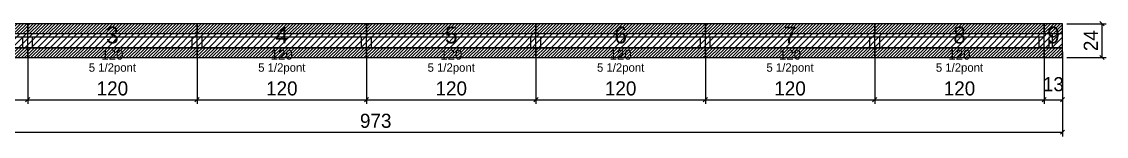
# Model space of a CAD drawing. Extents: x -69 to 3070, y -6529 to 1250.
# Drawn here: x 1451 to 2219, y -5179 to -5098 of the extents above; entities that cross this region are included whole.
import ezdxf
from ezdxf.enums import TextEntityAlignment as Align

# ---------------------------------------------------------------- set-up
doc = ezdxf.new("R2010")
doc.units = 0
for name, color, linetype in [('5', 5, 'Continuous'), ('COTA', 241, 'Continuous'), ('Painéis', 200, 'Continuous'), ('Reaproveitamento', 251, 'Continuous'), ('SARR_2.2x7', 40, 'Continuous'), ('SARR_3.5x7', 81, 'Continuous'), ('SCO-___-LAJ', 224, 'Continuous'), ('texto', 7, 'Continuous')]:
    doc.layers.add(name, color=color, linetype=linetype)
doc.dimstyles.new('PAINEL', dxfattribs={"dimtxt": 10, "dimasz": 3, "dimexe": 3, "dimexo": 3, "dimgap": 3, "dimtad": 1, "dimblk": 'OBLIQUE', "dimblk1": 'OBLIQUE', "dimcen": 2.5, "dimclrd": 4, "dimclre": 4, "dimclrt": 240, "dimazin": 3, "dimtfac": 1, "dimtmove": 0, "dimatfit": 3})

# ---------------------------------------------------------------- blocks, each defined once
blk = doc.blocks.new('_OBLIQUE')
at = {"color": 0, "linetype": 'BYBLOCK'}
blk.add_line((-0.5, -0.5), (0.5, 0.5), dxfattribs=at)

msp = doc.modelspace()

# ---------------------------------------------------------------- hatches: boundary and pattern name
at = {"layer": 'COTA'}
h = msp.add_hatch(dxfattribs=at)
h.set_pattern_fill('ANSI31', scale=0.5)
h.paths.add_polyline_path([(1335, -5106), (1455, -5106), (1455, -5099), (1335, -5099)])
h = msp.add_hatch(dxfattribs=at)
h.set_pattern_fill('ANSI31', scale=0.5)
h.paths.add_polyline_path([(1455, -5106), (1575, -5106), (1575, -5099), (1455, -5099)])
h = msp.add_hatch(dxfattribs=at)
h.set_pattern_fill('ANSI31', scale=0.5)
h.paths.add_polyline_path([(1575, -5106), (1695, -5106), (1695, -5099), (1575, -5099)])
h = msp.add_hatch(dxfattribs=at)
h.set_pattern_fill('ANSI31', scale=0.5)
h.paths.add_polyline_path([(1695, -5106), (1815, -5106), (1815, -5099), (1695, -5099)])
h = msp.add_hatch(dxfattribs=at)
h.set_pattern_fill('ANSI31', scale=0.5)
h.paths.add_polyline_path([(1815, -5106), (1935, -5106), (1935, -5099), (1815, -5099)])
h = msp.add_hatch(dxfattribs=at)
h.set_pattern_fill('ANSI31', scale=0.5)
h.paths.add_polyline_path([(1935, -5106), (2055, -5106), (2055, -5099), (1935, -5099)])
h = msp.add_hatch(dxfattribs=at)
h.set_pattern_fill('ANSI31', scale=0.5)
h.paths.add_polyline_path([(2055, -5106), (2175, -5106), (2175, -5099), (2055, -5099)])
h = msp.add_hatch(dxfattribs=at)
h.set_pattern_fill('ANSI31', scale=0.5)
h.paths.add_polyline_path([(2175, -5106), (2188, -5106), (2188, -5099), (2175, -5099)])
h = msp.add_hatch(dxfattribs=at)
h.set_pattern_fill('ANSI31', scale=0.5)
h.paths.add_polyline_path([(1335, -5123), (1455, -5123), (1455, -5116), (1335, -5116)])
h = msp.add_hatch(dxfattribs=at)
h.set_pattern_fill('ANSI31', scale=0.5)
h.paths.add_polyline_path([(1455, -5123), (1575, -5123), (1575, -5116), (1455, -5116)])
h = msp.add_hatch(dxfattribs=at)
h.set_pattern_fill('ANSI31', scale=0.5)
h.paths.add_polyline_path([(1575, -5123), (1695, -5123), (1695, -5116), (1575, -5116)])
h = msp.add_hatch(dxfattribs=at)
h.set_pattern_fill('ANSI31', scale=0.5)
h.paths.add_polyline_path([(1695, -5123), (1815, -5123), (1815, -5116), (1695, -5116)])
h = msp.add_hatch(dxfattribs=at)
h.set_pattern_fill('ANSI31', scale=0.5)
h.paths.add_polyline_path([(1815, -5123), (1935, -5123), (1935, -5116), (1815, -5116)])
h = msp.add_hatch(dxfattribs=at)
h.set_pattern_fill('ANSI31', scale=0.5)
h.paths.add_polyline_path([(1935, -5123), (2055, -5123), (2055, -5116), (1935, -5116)])
h = msp.add_hatch(dxfattribs=at)
h.set_pattern_fill('ANSI31', scale=0.5)
h.paths.add_polyline_path([(2055, -5123), (2175, -5123), (2175, -5116), (2055, -5116)])
h = msp.add_hatch(dxfattribs=at)
h.set_pattern_fill('ANSI31', scale=0.5)
h.paths.add_polyline_path([(2175, -5123), (2188, -5123), (2188, -5116), (2175, -5116)])
at = {"layer": 'Reaproveitamento'}
h = msp.add_hatch(dxfattribs=at)
h.set_pattern_fill('ANSI31')
h.paths.add_polyline_path([(1335, -5116), (1455, -5116), (1455, -5106), (1335, -5106)])
h = msp.add_hatch(dxfattribs=at)
h.set_pattern_fill('ANSI31')
h.paths.add_polyline_path([(1455, -5116), (1575, -5116), (1575, -5106), (1455, -5106)])
h = msp.add_hatch(dxfattribs=at)
h.set_pattern_fill('ANSI31')
h.paths.add_polyline_path([(1575, -5116), (1695, -5116), (1695, -5106), (1575, -5106)])
h = msp.add_hatch(dxfattribs=at)
h.set_pattern_fill('ANSI31')
h.paths.add_polyline_path([(1695, -5116), (1815, -5116), (1815, -5106), (1695, -5106)])
h = msp.add_hatch(dxfattribs=at)
h.set_pattern_fill('ANSI31')
h.paths.add_polyline_path([(1815, -5116), (1935, -5116), (1935, -5106), (1815, -5106)])
h = msp.add_hatch(dxfattribs=at)
h.set_pattern_fill('ANSI31')
h.paths.add_polyline_path([(1935, -5116), (2055, -5116), (2055, -5106), (1935, -5106)])
h = msp.add_hatch(dxfattribs=at)
h.set_pattern_fill('ANSI31')
h.paths.add_polyline_path([(2055, -5116), (2175, -5116), (2175, -5106), (2055, -5106)])
h = msp.add_hatch(dxfattribs=at)
h.set_pattern_fill('ANSI31')
h.paths.add_polyline_path([(2175, -5116), (2188, -5116), (2188, -5106), (2175, -5106)])

# ---------------------------------------------------------------- linework, layer by layer
at = {"layer": 'Painéis'}
for p, q in [((1335, -5106), (1455, -5106)), ((1455, -5116), (1455, -5106)), ((1455, -5116), (1455, -5106)), ((1455, -5106), (1575, -5106)), ((1455, -5116), (1455, -5106)), ((1575, -5116), (1575, -5106)), ((1575, -5116), (1575, -5106)), ((1575, -5106), (1695, -5106)), ((1575, -5116), (1575, -5106)), ((1695, -5116), (1695, -5106)), ((1695, -5116), (1695, -5106)), ((1695, -5106), (1815, -5106)), ((1695, -5116), (1695, -5106)), ((1815, -5116), (1815, -5106)), ((1815, -5116), (1815, -5106)), ((1815, -5106), (1935, -5106)), ((1815, -5116), (1815, -5106)), ((1935, -5116), (1935, -5106)), ((1935, -5116), (1935, -5106)), ((1935, -5106), (2055, -5106)), ((1935, -5116), (1935, -5106)), ((2055, -5116), (2055, -5106)), ((2055, -5116), (2055, -5106)), ((2055, -5106), (2175, -5106)), ((2055, -5116), (2055, -5106)), ((2175, -5116), (2175, -5106)), ((2175, -5116), (2175, -5106)), ((2175, -5106), (2188, -5106)), ((2175, -5116), (2175, -5106)), ((2188, -5116), (2188, -5106)), ((1335, -5116), (1455, -5116)), ((1455, -5116), (1575, -5116)), ((1575, -5116), (1695, -5116)), ((1695, -5116), (1815, -5116)), ((1815, -5116), (1935, -5116)), ((1935, -5116), (2055, -5116)), ((2055, -5116), (2175, -5116)), ((2175, -5116), (2188, -5116))]:
    msp.add_line(p, q, dxfattribs=at)
at = {"layer": 'SARR_2.2x7'}
for p, q in [((1335, -5108.2), (1455, -5108.2)), ((1455, -5108.2), (1575, -5108.2)), ((1575, -5108.2), (1695, -5108.2)), ((1695, -5108.2), (1815, -5108.2)), ((1815, -5108.2), (1935, -5108.2)), ((1935, -5108.2), (2055, -5108.2)), ((2055, -5108.2), (2175, -5108.2)), ((2181, -5116), (2181, -5106))]:
    msp.add_line(p, q, dxfattribs=at)
at = {"layer": 'SARR_3.5x7'}
for p, q in [((1451.5, -5116), (1451.5, -5108.2)), ((1455, -5116), (1455, -5106)), ((1455, -5116), (1455, -5106)), ((1458.5, -5116), (1458.5, -5108.2)), ((1571.5, -5116), (1571.5, -5108.2)), ((1575, -5116), (1575, -5106)), ((1575, -5116), (1575, -5106)), ((1578.5, -5116), (1578.5, -5108.2)), ((1691.5, -5116), (1691.5, -5108.2)), ((1695, -5116), (1695, -5106)), ((1695, -5116), (1695, -5106)), ((1698.5, -5116), (1698.5, -5108.2)), ((1811.5, -5116), (1811.5, -5108.2)), ((1815, -5116), (1815, -5106)), ((1815, -5116), (1815, -5106)), ((1818.5, -5116), (1818.5, -5108.2)), ((1931.5, -5116), (1931.5, -5108.2)), ((1935, -5116), (1935, -5106)), ((1935, -5116), (1935, -5106)), ((1938.5, -5116), (1938.5, -5108.2)), ((2051.5, -5116), (2051.5, -5108.2)), ((2055, -5116), (2055, -5106)), ((2055, -5116), (2055, -5106)), ((2058.5, -5116), (2058.5, -5108.2)), ((2171.5, -5116), (2171.5, -5108.2)), ((2175, -5116), (2175, -5106)), ((2175, -5116), (2175, -5106)), ((2178.5, -5116), (2178.5, -5108.2)), ((1451.5, -5116), (1455, -5116)), ((1455, -5116), (1458.5, -5116)), ((1571.5, -5116), (1575, -5116)), ((1575, -5116), (1578.5, -5116)), ((1691.5, -5116), (1695, -5116)), ((1695, -5116), (1698.5, -5116)), ((1811.5, -5116), (1815, -5116)), ((1815, -5116), (1818.5, -5116)), ((1931.5, -5116), (1935, -5116)), ((1935, -5116), (1938.5, -5116)), ((2051.5, -5116), (2055, -5116)), ((2055, -5116), (2058.5, -5116)), ((2171.5, -5116), (2175, -5116)), ((2175, -5116), (2178.5, -5116))]:
    msp.add_line(p, q, dxfattribs=at)
at = {"layer": 'SCO-___-LAJ'}
for points in [[(1335, -5106), (1455, -5106), (1455, -5099), (1335, -5099)], [(1455, -5106), (1575, -5106), (1575, -5099), (1455, -5099)], [(1575, -5106), (1695, -5106), (1695, -5099), (1575, -5099)], [(1695, -5106), (1815, -5106), (1815, -5099), (1695, -5099)], [(1815, -5106), (1935, -5106), (1935, -5099), (1815, -5099)], [(1935, -5106), (2055, -5106), (2055, -5099), (1935, -5099)], [(2055, -5106), (2175, -5106), (2175, -5099), (2055, -5099)], [(2175, -5106), (2188, -5106), (2188, -5099), (2175, -5099)], [(1335, -5123), (1455, -5123), (1455, -5116), (1335, -5116)], [(1455, -5123), (1575, -5123), (1575, -5116), (1455, -5116)], [(1575, -5123), (1695, -5123), (1695, -5116), (1575, -5116)], [(1695, -5123), (1815, -5123), (1815, -5116), (1695, -5116)], [(1815, -5123), (1935, -5123), (1935, -5116), (1815, -5116)], [(1935, -5123), (2055, -5123), (2055, -5116), (1935, -5116)], [(2055, -5123), (2175, -5123), (2175, -5116), (2055, -5116)], [(2175, -5123), (2188, -5123), (2188, -5116), (2175, -5116)]]:
    msp.add_lwpolyline(points, close=True, dxfattribs=at)

# ---------------------------------------------------------------- texts
at = {"layer": '5'}
for s, height, p in [('3', 12, (1515, -5107)), ('4', 12, (1635, -5107)), ('5', 12, (1755, -5107)), ('6', 12, (1875, -5107)), ('7', 12, (1995, -5107)), ('8', 12, (2115, -5107)), ('9', 12, (2181.5, -5107)), ('120', 7, (1515, -5121)), ('120', 7, (1635, -5121)), ('120', 7, (1755, -5121)), ('120', 7, (1875, -5121)), ('120', 7, (1995, -5121)), ('120', 7, (2115, -5121))]:
    msp.add_text(s, height=height, dxfattribs=at).set_placement(p, align=Align.MIDDLE_CENTER)
at = {"layer": 'texto', "char_height": 6, "attachment_point": 5}
for insert in [(1515, -5131), (1635, -5131), (1755, -5131), (1875, -5131), (1995, -5131), (2115, -5131)]:
    msp.add_mtext('5 1/2pont', dxfattribs=dict(at, insert=insert))

# ---------------------------------------------------------------- dimensions: what is measured, and where the dimension line sits
at = {"layer": 'COTA'}
msp.add_linear_dim(base=(2216, -5123), p1=(2188, -5123), p2=(2188, -5099), angle=90, dimstyle='PAINEL', dxfattribs=at).render()
for base, p1, p2 in [((1215, -5176), (1215, -5116), (2188, -5116)), ((1335, -5153), (1335, -5116), (1455, -5116)), ((1455, -5153), (1455, -5116), (1575, -5116)), ((1575, -5153), (1575, -5116), (1695, -5116)), ((1695, -5153), (1695, -5116), (1815, -5116)), ((1815, -5153), (1815, -5116), (1935, -5116)), ((1935, -5153), (1935, -5116), (2055, -5116)), ((2055, -5153), (2055, -5116), (2175, -5116)), ((2175, -5153), (2175, -5116), (2188, -5116))]:
    msp.add_linear_dim(base=base, p1=p1, p2=p2, dimstyle='PAINEL', dxfattribs=at).render()

doc.saveas('drawing.dxf')
